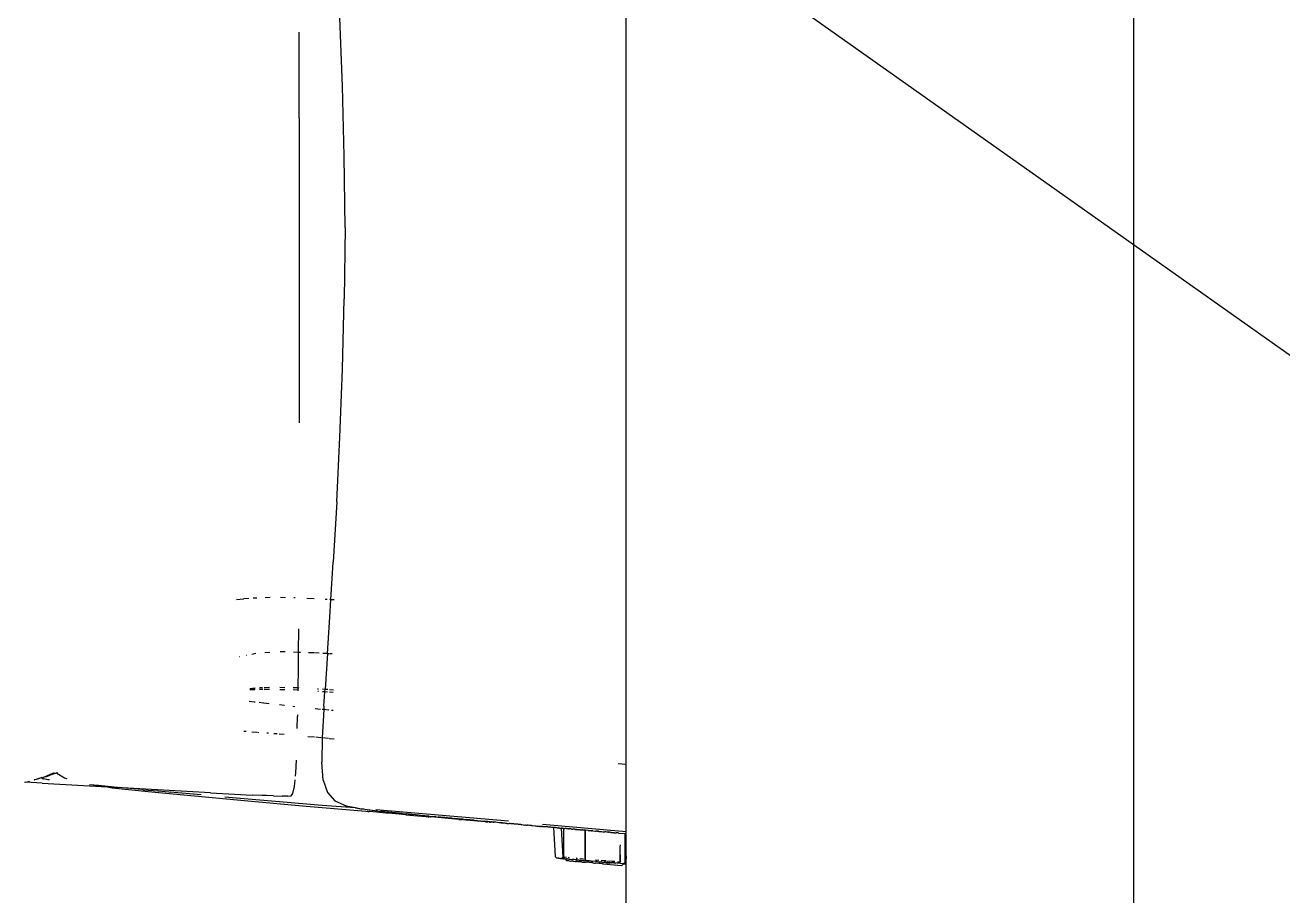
# Model space of a CAD drawing. Header units: millimetres. Extents: x -41292 to 298682, y -22072 to 33155.
# Drawn here: x 29823.4 to 30244.7, y -6362.3 to -6070.8 of the extents above; entities that cross this region are included whole.
import ezdxf

# ---------------------------------------------------------------- set-up
doc = ezdxf.new("R2010")
doc.units = ezdxf.units.MM
doc.layers.add('벽1', color=2, linetype='Continuous')

# ---------------------------------------------------------------- blocks, each defined once
blk = doc.blocks.new('rmfnasesx')
for p, q in [((57657.95, 10483.01), (57657.95, 8943.01)), ((57487.95, 9194.25), (57487.95, 9525.53)), ((57392.96, 9421.26), (57392.08, 9444.04)), ((57378.43, 9410.53), (57378.4, 9439.24)), ((57393.56, 9397.75), (57392.96, 9421.26)), ((57378.43, 9410.53), (57378.39, 9308.45)), ((57393.79, 9373.87), (57393.56, 9397.75)), ((57393.79, 9373.87), (57393.56, 9349.98)), ((57392.96, 9326.47), (57393.56, 9349.98)), ((57392.08, 9303.69), (57392.96, 9326.47)), ((57391.02, 9282.01), (57392.08, 9303.69)), ((57391.02, 9282.01), (57389.86, 9261.8)), ((57389.07, 9249.28), (57389.86, 9261.8)), ((57359.78, 9249.52), (57357.4, 9249.29)), ((57361.59, 9249.7), (57359.91, 9249.54)), ((57364.22, 9249.85), (57362.99, 9249.81)), ((57368.71, 9249.97), (57367.04, 9249.92)), ((57373.83, 9249.93), (57372.17, 9249.97)), ((57377.05, 9249.87), (57376.64, 9249.87)), ((57383.49, 9249.59), (57381.03, 9249.72)), ((57387.76, 9249.35), (57387.09, 9249.39)), ((57389.07, 9249.28), (57388.67, 9249.3)), ((57388.7, 9243.42), (57389.07, 9249.28)), ((57389.82, 9249.24), (57389.07, 9249.28)), ((57390.07, 9249.22), (57389.91, 9249.23)), ((57390.14, 9249.22), (57390.07, 9249.22)), ((57387.9, 9231.33), (57388.7, 9243.42)), ((57378.16, 9239.56), (57378.11, 9231.74)), ((57360.78, 9230.63), (57360.73, 9230.62)), ((57360.81, 9230.64), (57360.78, 9230.63)), ((57363.88, 9231.25), (57362.55, 9230.98)), ((57363.96, 9231.25), (57363.88, 9231.25)), ((57365.41, 9231.39), (57365.37, 9231.39)), ((57368.59, 9231.61), (57366.92, 9231.52)), ((57373.72, 9231.83), (57372.06, 9231.79)), ((57376.53, 9231.78), (57378.11, 9231.74)), ((57378.11, 9231.74), (57378.07, 9225.96)), ((57378.11, 9231.74), (57378.83, 9231.72)), ((57381.58, 9231.65), (57382.37, 9231.63)), ((57382.37, 9231.63), (57383.51, 9231.57)), ((57383.68, 9231.56), (57385.18, 9231.48)), ((57386.33, 9231.41), (57387.65, 9231.34)), ((57387.9, 9231.33), (57387.12, 9219.34)), ((57387.82, 9231.33), (57387.9, 9231.33)), ((57387.9, 9231.33), (57388.07, 9231.32)), ((57388.19, 9231.31), (57388.35, 9231.3)), ((57388.57, 9231.29), (57389.49, 9231.24)), ((57358.34, 9230.12), (57358.3, 9230.11)), ((57358.47, 9230.15), (57358.34, 9230.12)), ((57378.07, 9225.96), (57378, 9219.84)), ((57361.94, 9219.33), (57363.65, 9219.49)), ((57363.61, 9219.44), (57361.94, 9219.33)), ((57361.94, 9219.22), (57363.64, 9219.27)), ((57361.96, 9219.59), (57363.66, 9219.76)), ((57363.65, 9219.44), (57363.61, 9219.44)), ((57365.16, 9219.53), (57365.12, 9219.53)), ((57365.12, 9219.32), (57366.22, 9219.35)), ((57365.13, 9219.86), (57366.18, 9219.89)), ((57366.73, 9219.37), (57366.84, 9219.37)), ((57366.74, 9219.9), (57368.45, 9219.95)), ((57366.84, 9219.37), (57366.89, 9219.37)), ((57366.89, 9219.37), (57367.65, 9219.38)), ((57367.65, 9219.38), (57368.45, 9219.34)), ((57371.95, 9219.27), (57373.61, 9219.24)), ((57371.96, 9219.97), (57373.62, 9219.93)), ((57377.99, 9219.02), (57376.41, 9219.11)), ((57376.42, 9219.87), (57378, 9219.84)), ((57377.99, 9219.02), (57377.98, 9218.74)), ((57378, 9219.84), (57377.99, 9219.02)), ((57378.26, 9219), (57377.99, 9219.02)), ((57378, 9219.84), (57378.14, 9219.84)), ((57378.14, 9219.84), (57378.29, 9219.83)), ((57384.59, 9219.48), (57384.94, 9219.46)), ((57384.93, 9218.57), (57384.67, 9218.6)), ((57386.21, 9219.39), (57387.12, 9219.34)), ((57387.06, 9218.4), (57386.21, 9218.47)), ((57386.74, 9213.63), (57387.06, 9218.4)), ((57387.06, 9218.4), (57387.12, 9219.34)), ((57387.92, 9218.33), (57387.06, 9218.4)), ((57387.12, 9219.34), (57387.73, 9219.31)), ((57387.76, 9219.31), (57387.99, 9219.29)), ((57389.85, 9218.18), (57388.56, 9218.28)), ((57388.63, 9219.25), (57389.91, 9219.16)), ((57363.34, 9214.99), (57361.73, 9215.16)), ((57363.73, 9214.95), (57363.34, 9214.99)), ((57366.53, 9214.66), (57365.02, 9214.82)), ((57368.38, 9214.46), (57366.65, 9214.64)), ((57373.55, 9213.91), (57371.89, 9214.09)), ((57376.35, 9213.61), (57377.01, 9213.54)), ((57377.79, 9206.14), (57377.88, 9210.22)), ((57377.89, 9210.72), (57377.88, 9210.22)), ((57383.84, 9212.81), (57385.61, 9212.62)), ((57386.68, 9212.5), (57386.13, 9212.56)), ((57386.68, 9212.5), (57386.13, 9203.03)), ((57386.74, 9213.63), (57386.68, 9212.5)), ((57388.38, 9212.32), (57386.68, 9212.5)), ((57389.78, 9212.17), (57389.31, 9212.22)), ((57359.88, 9205.29), (57360.63, 9205.23)), ((57362.62, 9205.05), (57364.24, 9204.91)), ((57364.5, 9204.89), (57364.89, 9204.86)), ((57368.13, 9204.58), (57367.55, 9204.63)), ((57371.02, 9204.33), (57369.97, 9204.42)), ((57373.41, 9204.12), (57371.74, 9204.27)), ((57383.6, 9203.24), (57381.39, 9203.43)), ((57385.74, 9203.06), (57384.03, 9203.21)), ((57386.13, 9203.03), (57385.97, 9203.04)), ((57386.13, 9202.96), (57385.99, 9194.84)), ((57388.22, 9202.85), (57386.13, 9203.03)), ((57386.13, 9203.03), (57386.13, 9202.96)), ((57388.53, 9202.82), (57390.14, 9202.68)), ((57377.31, 9191.36), (57377.49, 9195.55)), ((57386.53, 9188.89), (57385.99, 9194.84)), ((57485.28, 9194.48), (57487.95, 9194.25)), ((57487.95, 9171.72), (57487.95, 9194.25)), ((57289.83, 9188.95), (57289.67, 9188.95)), ((57289.83, 9188.95), (57289.89, 9188.97)), ((57290.37, 9189.13), (57289.89, 9188.97)), ((57290.89, 9189.32), (57290.37, 9189.13)), ((57290.87, 9189.26), (57290.37, 9189.13)), ((57292.05, 9189.6), (57290.87, 9189.26)), ((57290.93, 9189.33), (57290.89, 9189.32)), ((57290.93, 9189.33), (57291.6, 9189.57)), ((57291.6, 9189.57), (57292.4, 9189.85)), ((57292.21, 9189.6), (57292.05, 9189.6)), ((57292.21, 9189.6), (57292.23, 9189.62)), ((57292.21, 9189.6), (57292.67, 9189.36)), ((57292.23, 9189.62), (57292.35, 9189.67)), ((57292.35, 9189.67), (57292.62, 9189.79)), ((57293.44, 9190.02), (57292.62, 9189.79)), ((57292.62, 9189.79), (57293.13, 9190.01)), ((57292.67, 9189.36), (57292.81, 9189.32)), ((57294.25, 9189.02), (57292.81, 9189.32)), ((57293.13, 9190.01), (57293.93, 9190.36)), ((57293.44, 9190.02), (57295.08, 9190.55)), ((57293.93, 9190.36), (57295.13, 9190.88)), ((57294.79, 9188.93), (57294.25, 9189.02)), ((57297.01, 9191.19), (57295.08, 9190.55)), ((57295.13, 9190.88), (57296.44, 9191.42)), ((57297.23, 9191.26), (57297.01, 9191.19)), ((57297.03, 9191.38), (57297.23, 9191.26)), ((57297.5, 9191.36), (57297.23, 9191.26)), ((57297.23, 9191.26), (57299.87, 9189.65)), ((57299.87, 9189.65), (57300.6, 9189.44)), ((57376.88, 9186.77), (57377.09, 9189.03)), ((57377.2, 9190.25), (57377.31, 9191.36)), ((57386.53, 9188.89), (57387.93, 9184.73)), ((57286.84, 9188.18), (57286.46, 9188.12)), ((57286.84, 9188.18), (57287.27, 9188.27)), ((57292.33, 9187.83), (57286.84, 9188.18)), ((57287.27, 9188.27), (57287.5, 9188.33)), ((57287.67, 9188.37), (57288.11, 9188.48)), ((57292.33, 9187.83), (57314.17, 9186.59)), ((57311.07, 9187.05), (57308.17, 9187.34)), ((57309.43, 9187.3), (57311.07, 9187.05)), ((57311.18, 9187.04), (57311.07, 9187.05)), ((57317.61, 9186.45), (57311.18, 9187.04)), ((57311.18, 9187.04), (57314.17, 9186.59)), ((57314.17, 9186.59), (57317.61, 9186.45)), ((57314.17, 9186.59), (57315.78, 9186.35)), ((57315.78, 9186.35), (57327.9, 9185.1)), ((57317.61, 9186.45), (57318.19, 9186.39)), ((57319.1, 9186.31), (57318.19, 9186.39)), ((57325.83, 9185.71), (57319.1, 9186.31)), ((57348.73, 9184.64), (57319.1, 9186.31)), ((57326.22, 9185.68), (57325.83, 9185.71)), ((57326.22, 9185.68), (57331.15, 9185.25)), ((57327.9, 9185.1), (57343.33, 9183.62)), ((57331.15, 9185.25), (57334.78, 9184.94)), ((57334.78, 9184.94), (57335.18, 9184.89)), ((57345.56, 9183.99), (57335.18, 9184.89)), ((57348.73, 9184.64), (57356.72, 9184.2)), ((57375.7, 9183.6), (57376.35, 9184.43)), ((57376.35, 9184.43), (57376.88, 9186.77)), ((57387.93, 9184.73), (57390.41, 9181.98)), ((57343.33, 9183.62), (57361.25, 9181.97)), ((57353.5, 9183.31), (57386.17, 9180.49)), ((57356.72, 9184.2), (57362.7, 9183.89)), ((57361.25, 9181.97), (57380.83, 9180.21)), ((57365.97, 9183.74), (57362.7, 9183.89)), ((57367.44, 9183.68), (57365.97, 9183.74)), ((57369.81, 9183.58), (57367.44, 9183.68)), ((57369.81, 9183.58), (57372.69, 9183.5)), ((57374.56, 9183.51), (57372.69, 9183.5)), ((57374.56, 9183.51), (57375.48, 9183.57)), ((57375.54, 9183.58), (57375.7, 9183.6)), ((57380.83, 9180.21), (57400.79, 9178.46)), ((57386.17, 9180.49), (57397.15, 9179.66)), ((57390.41, 9181.98), (57394.17, 9180.27)), ((57394.17, 9180.27), (57394.2, 9180.26)), ((57394.2, 9180.26), (57397.15, 9179.66)), ((57397.15, 9179.66), (57397.32, 9179.63)), ((57397.32, 9179.63), (57397.45, 9179.6)), ((57397.45, 9179.6), (57397.65, 9179.56)), ((57397.65, 9179.56), (57397.96, 9179.5)), ((57397.96, 9179.5), (57398.2, 9179.45)), ((57398.2, 9179.45), (57398.45, 9179.4)), ((57398.45, 9179.4), (57398.7, 9179.35)), ((57398.7, 9179.35), (57400.08, 9179.29)), ((57398.7, 9179.35), (57399.4, 9179.21)), ((57399.53, 9179.18), (57399.4, 9179.21)), ((57399.53, 9179.18), (57399.59, 9179.17)), ((57404.73, 9178.53), (57399.59, 9179.17)), ((57400.79, 9178.46), (57401.24, 9178.41)), ((57401.53, 9178.38), (57401.24, 9178.41)), ((57401.53, 9178.38), (57401.69, 9178.37)), ((57401.69, 9178.37), (57401.75, 9178.37)), ((57401.75, 9178.37), (57401.87, 9178.36)), ((57402.08, 9178.34), (57401.87, 9178.36)), ((57402.11, 9178.34), (57402.08, 9178.34)), ((57407.54, 9177.86), (57402.11, 9178.34)), ((57448.51, 9175.11), (57404.08, 9178.94)), ((57404.73, 9178.53), (57405.78, 9178.42)), ((57406.32, 9178.4), (57405.78, 9178.42)), ((57406.32, 9178.4), (57406.63, 9178.37)), ((57406.84, 9178.34), (57406.63, 9178.37)), ((57407.09, 9178.3), (57406.84, 9178.34)), ((57407.09, 9178.3), (57407.18, 9178.28)), ((57413.04, 9177.71), (57407.18, 9178.28)), ((57408.42, 9177.8), (57407.54, 9177.86)), ((57414.12, 9177.29), (57408.42, 9177.8)), ((57413.04, 9177.71), (57414.23, 9177.58)), ((57414.12, 9177.29), (57420.85, 9176.7)), ((57414.48, 9177.52), (57414.23, 9177.58)), ((57414.54, 9177.55), (57414.48, 9177.52)), ((57414.92, 9177.51), (57414.54, 9177.55)), ((57415.08, 9177.49), (57414.92, 9177.51)), ((57415.12, 9177.49), (57415.08, 9177.49)), ((57415.18, 9177.48), (57415.12, 9177.49)), ((57415.22, 9177.48), (57415.18, 9177.48)), ((57415.24, 9177.48), (57415.22, 9177.48)), ((57415.27, 9177.47), (57415.24, 9177.48)), ((57415.36, 9177.47), (57415.27, 9177.47)), ((57415.41, 9177.46), (57415.36, 9177.47)), ((57415.41, 9177.46), (57415.5, 9177.45)), ((57415.5, 9177.45), (57415.74, 9177.43)), ((57415.78, 9177.42), (57415.74, 9177.43)), ((57415.95, 9177.38), (57415.78, 9177.42)), ((57416.26, 9177.37), (57415.95, 9177.38)), ((57418.55, 9177.14), (57416.26, 9177.37)), ((57419.32, 9177.08), (57418.55, 9177.14)), ((57421.87, 9176.83), (57419.32, 9177.08)), ((57420.85, 9176.7), (57421.67, 9176.63)), ((57421.67, 9176.63), (57421.92, 9176.61)), ((57422.02, 9176.82), (57421.87, 9176.83)), ((57422.09, 9176.6), (57421.92, 9176.61)), ((57422.02, 9176.82), (57423.09, 9176.72)), ((57422.27, 9176.58), (57422.09, 9176.6)), ((57422.27, 9176.58), (57422.51, 9176.56)), ((57422.51, 9176.56), (57422.55, 9176.56)), ((57431.92, 9175.75), (57422.55, 9176.56)), ((57423.86, 9176.61), (57423.09, 9176.72)), ((57423.96, 9176.63), (57423.86, 9176.61)), ((57424.37, 9176.59), (57423.96, 9176.63)), ((57424.37, 9176.59), (57425.05, 9176.52)), ((57425.27, 9176.5), (57425.05, 9176.52)), ((57425.27, 9176.5), (57425.48, 9176.48)), ((57425.74, 9176.44), (57425.48, 9176.48)), ((57425.79, 9176.45), (57425.74, 9176.44)), ((57426.25, 9176.41), (57425.79, 9176.45)), ((57426.31, 9176.4), (57426.25, 9176.41)), ((57426.43, 9176.39), (57426.31, 9176.4)), ((57426.75, 9176.36), (57426.43, 9176.39)), ((57426.79, 9176.36), (57426.75, 9176.36)), ((57426.85, 9176.35), (57426.79, 9176.36)), ((57426.92, 9176.35), (57426.85, 9176.35)), ((57427.17, 9176.32), (57426.92, 9176.35)), ((57427.21, 9176.32), (57427.17, 9176.32)), ((57427.27, 9176.31), (57427.21, 9176.32)), ((57427.7, 9176.28), (57427.27, 9176.31)), ((57427.74, 9176.27), (57427.7, 9176.28)), ((57427.82, 9176.25), (57427.74, 9176.27)), ((57427.9, 9176.26), (57427.82, 9176.25)), ((57428.15, 9176.23), (57427.9, 9176.26)), ((57428.51, 9176.2), (57428.15, 9176.23)), ((57428.59, 9176.19), (57428.51, 9176.2)), ((57429.53, 9176.1), (57428.59, 9176.19)), ((57429.66, 9176.09), (57429.53, 9176.1)), ((57429.66, 9176.09), (57430.51, 9176.01)), ((57430.57, 9176), (57430.51, 9176.01)), ((57431.54, 9175.92), (57430.57, 9176)), ((57433.13, 9175.77), (57431.54, 9175.92)), ((57431.92, 9175.75), (57433.05, 9175.67)), ((57434.31, 9175.54), (57433.05, 9175.67)), ((57433.43, 9175.74), (57433.13, 9175.77)), ((57433.43, 9175.74), (57434.46, 9175.65)), ((57434.39, 9175.53), (57434.31, 9175.54)), ((57440.9, 9174.97), (57434.39, 9175.53)), ((57435.27, 9175.57), (57434.46, 9175.65)), ((57435.47, 9175.55), (57435.27, 9175.57)), ((57435.63, 9175.54), (57435.47, 9175.55)), ((57436.07, 9175.48), (57435.63, 9175.54)), ((57436.12, 9175.49), (57436.07, 9175.48)), ((57436.41, 9175.46), (57436.12, 9175.49)), ((57436.91, 9175.42), (57436.41, 9175.46)), ((57437.05, 9175.41), (57436.91, 9175.42)), ((57437.1, 9175.4), (57437.05, 9175.41)), ((57437.1, 9175.4), (57437.19, 9175.39)), ((57437.19, 9175.39), (57437.24, 9175.39)), ((57437.24, 9175.39), (57437.4, 9175.38)), ((57437.4, 9175.38), (57437.78, 9175.34)), ((57438.16, 9175.29), (57437.78, 9175.34)), ((57438.16, 9175.29), (57438.89, 9175.24)), ((57438.89, 9175.24), (57439.26, 9175.21)), ((57439.26, 9175.21), (57439.87, 9175.15)), ((57439.87, 9175.15), (57440.02, 9175.14)), ((57440.02, 9175.14), (57440.11, 9175.13)), ((57440.11, 9175.13), (57440.25, 9175.12)), ((57440.25, 9175.12), (57440.36, 9175.1)), ((57440.36, 9175.1), (57440.48, 9175.1)), ((57440.48, 9175.1), (57440.56, 9175.09)), ((57440.85, 9175.06), (57440.56, 9175.09)), ((57441.14, 9175.04), (57440.85, 9175.06)), ((57440.9, 9174.97), (57441.29, 9174.93)), ((57441.51, 9175), (57441.14, 9175.04)), ((57441.29, 9174.93), (57441.67, 9174.9)), ((57441.68, 9174.99), (57441.51, 9175)), ((57441.69, 9174.9), (57441.67, 9174.9)), ((57442.25, 9174.93), (57441.68, 9174.99)), ((57441.81, 9174.89), (57441.69, 9174.9)), ((57441.93, 9174.88), (57441.81, 9174.89)), ((57442, 9174.87), (57441.93, 9174.88)), ((57442.08, 9174.87), (57442, 9174.87)), ((57442.12, 9174.86), (57442.08, 9174.87)), ((57442.21, 9174.86), (57442.12, 9174.86)), ((57442.28, 9174.85), (57442.21, 9174.86)), ((57442.41, 9174.92), (57442.25, 9174.93)), ((57442.28, 9174.85), (57442.5, 9174.83)), ((57442.7, 9174.86), (57442.41, 9174.92)), ((57443.53, 9174.74), (57442.5, 9174.83)), ((57442.85, 9174.88), (57442.7, 9174.86)), ((57442.95, 9174.87), (57442.85, 9174.88)), ((57443.53, 9174.74), (57442.95, 9174.87)), ((57443.74, 9174.8), (57442.95, 9174.87)), ((57443.59, 9174.76), (57443.53, 9174.74)), ((57444.77, 9174.64), (57443.59, 9174.76)), ((57444.31, 9174.75), (57443.74, 9174.8)), ((57445.58, 9174.63), (57444.31, 9174.75)), ((57445.35, 9174.59), (57444.77, 9174.64)), ((57445.38, 9174.59), (57445.35, 9174.59)), ((57445.43, 9174.58), (57445.38, 9174.59)), ((57445.71, 9174.56), (57445.43, 9174.58)), ((57445.67, 9174.63), (57445.58, 9174.63)), ((57445.81, 9174.61), (57445.67, 9174.63)), ((57445.97, 9174.53), (57445.71, 9174.56)), ((57446.14, 9174.59), (57445.81, 9174.61)), ((57446.25, 9174.51), (57445.97, 9174.53)), ((57446.39, 9174.54), (57446.14, 9174.59)), ((57446.39, 9174.54), (57446.25, 9174.51)), ((57447.5, 9174.41), (57446.25, 9174.51)), ((57446.52, 9174.55), (57446.39, 9174.54)), ((57448.03, 9174.41), (57446.52, 9174.55)), ((57448.03, 9174.41), (57447.5, 9174.41)), ((57448.03, 9174.41), (57448.35, 9174.38)), ((57448.35, 9174.38), (57448.78, 9174.34)), ((57448.78, 9174.34), (57448.82, 9174.34)), ((57449.07, 9174.32), (57448.82, 9174.34)), ((57449.13, 9174.31), (57449.07, 9174.32)), ((57449.36, 9174.29), (57449.13, 9174.31)), ((57449.48, 9174.29), (57449.36, 9174.29)), ((57449.61, 9174.27), (57449.48, 9174.29)), ((57449.93, 9174.24), (57449.61, 9174.27)), ((57450.37, 9174.2), (57449.93, 9174.24)), ((57450.54, 9174.19), (57450.37, 9174.2)), ((57450.8, 9174.16), (57450.54, 9174.19)), ((57450.84, 9174.17), (57450.8, 9174.16)), ((57450.9, 9174.16), (57450.84, 9174.17)), ((57451.29, 9174.1), (57450.9, 9174.16)), ((57451.63, 9174.09), (57451.29, 9174.1)), ((57451.96, 9174.06), (57451.63, 9174.09)), ((57452.19, 9174.05), (57451.96, 9174.06)), ((57452.22, 9174.04), (57452.19, 9174.05)), ((57452.3, 9174.04), (57452.22, 9174.04)), ((57452.44, 9174.01), (57452.3, 9174.04)), ((57452.65, 9174.01), (57452.44, 9174.01)), ((57452.65, 9174.01), (57452.71, 9173.99)), ((57452.71, 9173.99), (57452.75, 9174)), ((57452.75, 9174), (57452.84, 9173.98)), ((57452.84, 9173.98), (57452.92, 9173.98)), ((57452.92, 9173.98), (57453, 9173.97)), ((57453, 9173.97), (57453.05, 9173.97)), ((57453.05, 9173.97), (57453.44, 9173.92)), ((57453.44, 9173.92), (57453.61, 9173.88)), ((57453.61, 9173.88), (57454, 9173.85)), ((57454, 9173.85), (57454.04, 9173.86)), ((57454.04, 9173.86), (57454.09, 9173.87)), ((57454.09, 9173.87), (57454.38, 9173.81)), ((57454.38, 9173.81), (57454.6, 9173.83)), ((57454.6, 9173.83), (57454.7, 9173.82)), ((57454.7, 9173.82), (57454.76, 9173.78)), ((57454.86, 9173.79), (57454.76, 9173.78)), ((57454.96, 9173.79), (57454.86, 9173.79)), ((57455, 9173.8), (57454.96, 9173.79)), ((57455.17, 9173.78), (57455, 9173.8)), ((57455.63, 9173.72), (57455.17, 9173.78)), ((57455.87, 9173.72), (57455.63, 9173.72)), ((57456.05, 9173.7), (57455.87, 9173.72)), ((57456.28, 9173.67), (57456.05, 9173.7)), ((57456.28, 9173.67), (57456.45, 9173.65)), ((57456.45, 9173.65), (57456.53, 9173.63)), ((57456.53, 9173.63), (57456.64, 9173.64)), ((57456.64, 9173.64), (57457.54, 9173.57)), ((57457.54, 9173.57), (57457.6, 9173.55)), ((57457.6, 9173.55), (57457.66, 9173.54)), ((57457.66, 9173.54), (57458.03, 9173.5)), ((57458.03, 9173.5), (57458.14, 9173.49)), ((57458.14, 9173.49), (57458.23, 9173.49)), ((57458.23, 9173.49), (57458.34, 9173.48)), ((57458.34, 9173.48), (57458.52, 9173.47)), ((57458.52, 9173.47), (57458.59, 9173.46)), ((57458.59, 9173.46), (57458.65, 9173.48)), ((57458.65, 9173.48), (57458.74, 9173.44)), ((57458.74, 9173.44), (57458.92, 9173.43)), ((57458.92, 9173.43), (57458.98, 9173.42)), ((57459.09, 9173.41), (57458.98, 9173.42)), ((57459.09, 9173.41), (57459.17, 9173.4)), ((57459.17, 9173.4), (57459.24, 9173.4)), ((57459.24, 9173.4), (57459.27, 9173.39)), ((57459.27, 9173.39), (57459.33, 9173.39)), ((57459.38, 9173.38), (57459.33, 9173.39)), ((57459.44, 9173.38), (57459.38, 9173.38)), ((57459.49, 9173.38), (57459.44, 9173.38)), ((57459.64, 9173.36), (57459.49, 9173.38)), ((57459.64, 9173.36), (57459.68, 9173.38)), ((57459.7, 9173.36), (57459.64, 9173.36)), ((57459.72, 9173.36), (57459.68, 9173.38)), ((57459.7, 9173.36), (57459.76, 9173.37)), ((57459.72, 9173.36), (57459.7, 9173.36)), ((57459.76, 9173.37), (57459.72, 9173.36)), ((57459.82, 9173.35), (57459.76, 9173.37)), ((57459.89, 9173.36), (57459.82, 9173.35)), ((57459.93, 9173.36), (57459.89, 9173.36)), ((57459.97, 9173.33), (57459.93, 9173.36)), ((57459.93, 9173.36), (57460.03, 9173.35)), ((57459.94, 9174.13), (57487.95, 9171.72)), ((57459.97, 9173.33), (57460.03, 9173.35)), ((57460.03, 9173.35), (57460.09, 9173.33)), ((57460.09, 9173.33), (57460.14, 9173.32)), ((57460.14, 9173.32), (57460.23, 9173.32)), ((57460.23, 9173.32), (57460.28, 9173.32)), ((57460.28, 9173.32), (57460.31, 9173.31)), ((57460.31, 9173.31), (57460.39, 9173.3)), ((57460.39, 9173.3), (57460.46, 9173.29)), ((57460.46, 9173.29), (57460.54, 9173.29)), ((57460.57, 9173.29), (57460.54, 9173.29)), ((57460.6, 9173.28), (57460.57, 9173.29)), ((57460.68, 9173.28), (57460.6, 9173.28)), ((57460.78, 9173.27), (57460.68, 9173.28)), ((57460.9, 9173.26), (57460.78, 9173.27)), ((57460.98, 9173.26), (57460.9, 9173.26)), ((57461.01, 9173.24), (57460.98, 9173.26)), ((57461.01, 9173.24), (57461.11, 9173.26)), ((57461.23, 9173.25), (57461.11, 9173.26)), ((57461.33, 9173.24), (57461.23, 9173.25)), ((57461.48, 9173.21), (57461.33, 9173.24)), ((57461.51, 9173.21), (57461.48, 9173.21)), ((57461.64, 9173.2), (57461.51, 9173.21)), ((57461.74, 9173.19), (57461.64, 9173.2)), ((57461.88, 9173.18), (57461.74, 9173.19)), ((57461.95, 9173.17), (57461.88, 9173.18)), ((57462.1, 9173.17), (57461.95, 9173.17)), ((57462.15, 9173.17), (57462.1, 9173.17)), ((57462.23, 9173.15), (57462.15, 9173.17)), ((57462.43, 9173.14), (57462.23, 9173.15)), ((57462.45, 9173.14), (57462.43, 9173.14)), ((57462.52, 9173.12), (57462.45, 9173.14)), ((57462.58, 9173.11), (57462.52, 9173.12)), ((57462.65, 9173.12), (57462.58, 9173.11)), ((57462.72, 9173.1), (57462.65, 9173.12)), ((57463.02, 9173.07), (57462.72, 9173.1)), ((57463.41, 9173.04), (57463.02, 9173.07)), ((57463.58, 9173.04), (57463.41, 9173.04)), ((57463.58, 9173.04), (57463.62, 9173.04)), ((57463.58, 9173.04), (57464.23, 9163.33)), ((57463.62, 9173.04), (57463.7, 9173.02)), ((57463.7, 9173.02), (57463.77, 9173.03)), ((57463.77, 9173.03), (57463.89, 9173.02)), ((57463.93, 9173.01), (57463.89, 9173.02)), ((57464.04, 9173), (57463.93, 9173.01)), ((57464.12, 9173), (57464.04, 9173)), ((57464.17, 9172.99), (57464.12, 9173)), ((57464.2, 9172.99), (57464.17, 9172.99)), ((57464.25, 9172.99), (57464.2, 9172.99)), ((57464.25, 9172.99), (57464.32, 9172.98)), ((57464.32, 9172.98), (57464.39, 9172.97)), ((57464.45, 9172.96), (57464.39, 9172.97)), ((57464.49, 9172.96), (57464.45, 9172.96)), ((57464.56, 9172.95), (57464.49, 9172.96)), ((57464.69, 9172.95), (57464.56, 9172.95)), ((57464.81, 9172.94), (57464.69, 9172.95)), ((57464.81, 9172.94), (57464.85, 9172.92)), ((57464.85, 9172.92), (57465.07, 9172.92)), ((57465.07, 9172.92), (57465.11, 9172.91)), ((57465.11, 9172.91), (57465.38, 9172.89)), ((57465.38, 9172.89), (57465.47, 9172.88)), ((57465.58, 9172.87), (57465.47, 9172.88)), ((57465.58, 9172.87), (57465.72, 9172.84)), ((57465.72, 9172.84), (57466.04, 9172.83)), ((57466.04, 9172.83), (57466.22, 9172.81)), ((57466.25, 9172.81), (57466.22, 9172.81)), ((57466.22, 9172.81), (57466.74, 9163.11)), ((57466.28, 9172.81), (57466.25, 9172.81)), ((57466.38, 9172.8), (57466.28, 9172.81)), ((57466.4, 9172.8), (57466.38, 9172.8)), ((57466.4, 9172.8), (57466.52, 9172.79)), ((57466.52, 9172.79), (57466.65, 9172.78)), ((57466.65, 9172.78), (57466.72, 9172.77)), ((57466.72, 9172.77), (57466.76, 9172.77)), ((57466.79, 9172.76), (57466.76, 9172.77)), ((57466.87, 9172.76), (57466.79, 9172.76)), ((57466.87, 9172.76), (57466.98, 9172.75)), ((57467.03, 9172.74), (57466.98, 9172.75)), ((57467.03, 9172.74), (57467.03, 9163.01)), ((57467.03, 9172.74), (57467.16, 9172.73)), ((57467.16, 9172.73), (57467.21, 9172.73)), ((57467.21, 9172.73), (57467.26, 9172.72)), ((57467.26, 9172.72), (57467.29, 9172.72)), ((57467.29, 9172.72), (57467.34, 9172.72)), ((57467.34, 9172.72), (57467.46, 9172.71)), ((57467.5, 9172.7), (57467.46, 9172.71)), ((57467.64, 9172.69), (57467.5, 9172.7)), ((57467.69, 9172.69), (57467.64, 9172.69)), ((57467.72, 9172.68), (57467.69, 9172.69)), ((57467.8, 9172.68), (57467.72, 9172.68)), ((57467.86, 9172.67), (57467.8, 9172.68)), ((57467.94, 9172.66), (57467.86, 9172.67)), ((57468.02, 9172.66), (57467.94, 9172.66)), ((57467.98, 9172.66), (57467.94, 9172.66)), ((57468.02, 9172.66), (57467.98, 9172.66)), ((57468.02, 9172.66), (57468.07, 9172.65)), ((57468.07, 9172.65), (57468.11, 9172.65)), ((57468.11, 9172.65), (57468.18, 9172.64)), ((57468.21, 9172.64), (57468.18, 9172.64)), ((57468.43, 9172.62), (57468.21, 9172.64)), ((57468.46, 9172.62), (57468.43, 9172.62)), ((57468.57, 9172.61), (57468.46, 9172.62)), ((57468.63, 9172.6), (57468.57, 9172.61)), ((57468.63, 9172.6), (57468.7, 9172.6)), ((57468.7, 9172.6), (57468.77, 9172.59)), ((57468.77, 9172.59), (57468.8, 9172.59)), ((57468.8, 9172.59), (57468.87, 9172.58)), ((57468.84, 9172.58), (57468.8, 9172.59)), ((57468.87, 9172.58), (57468.84, 9172.58)), ((57468.98, 9172.57), (57468.87, 9172.58)), ((57469.11, 9172.56), (57468.98, 9172.57)), ((57469.15, 9172.55), (57469.11, 9172.56)), ((57469.27, 9172.54), (57469.15, 9172.55)), ((57469.33, 9172.54), (57469.27, 9172.54)), ((57469.42, 9172.53), (57469.33, 9172.54)), ((57469.5, 9172.53), (57469.42, 9172.53)), ((57469.53, 9172.53), (57469.5, 9172.53)), ((57469.56, 9172.53), (57469.53, 9172.53)), ((57469.56, 9172.53), (57469.71, 9172.51)), ((57469.71, 9172.51), (57469.75, 9172.51)), ((57469.75, 9172.51), (57469.8, 9172.5)), ((57469.8, 9172.5), (57469.91, 9172.5)), ((57469.91, 9172.5), (57470.16, 9172.47)), ((57470.25, 9172.46), (57470.16, 9172.47)), ((57470.29, 9172.46), (57470.25, 9172.46)), ((57470.35, 9172.45), (57470.29, 9172.46)), ((57470.68, 9172.43), (57470.35, 9172.45)), ((57470.68, 9172.43), (57470.72, 9172.42)), ((57470.72, 9172.42), (57470.89, 9172.41)), ((57470.89, 9172.41), (57470.95, 9172.4)), ((57470.95, 9172.4), (57471.06, 9172.39)), ((57471.06, 9172.39), (57471.11, 9172.39)), ((57471.11, 9172.39), (57471.19, 9172.38)), ((57471.19, 9172.38), (57471.22, 9172.38)), ((57471.22, 9172.38), (57471.26, 9172.38)), ((57471.26, 9172.38), (57471.3, 9172.37)), ((57471.33, 9172.37), (57471.3, 9172.37)), ((57471.4, 9172.36), (57471.3, 9172.37)), ((57471.4, 9172.36), (57471.33, 9172.37)), ((57471.46, 9172.36), (57471.4, 9172.36)), ((57471.5, 9172.35), (57471.46, 9172.36)), ((57471.5, 9172.35), (57471.77, 9172.33)), ((57471.77, 9172.33), (57472.17, 9172.3)), ((57472.22, 9172.29), (57472.17, 9172.3)), ((57472.29, 9172.28), (57472.22, 9172.29)), ((57472.38, 9172.28), (57472.29, 9172.28)), ((57472.55, 9172.26), (57472.38, 9172.28)), ((57472.6, 9172.26), (57472.55, 9172.26)), ((57472.6, 9172.26), (57472.62, 9172.26)), ((57472.62, 9172.26), (57472.75, 9172.24)), ((57472.75, 9172.24), (57472.88, 9172.24)), ((57472.88, 9172.24), (57472.94, 9172.23)), ((57472.94, 9172.23), (57473.11, 9172.22)), ((57473.11, 9172.22), (57473.15, 9172.21)), ((57473.15, 9172.21), (57473.21, 9172.21)), ((57473.21, 9172.21), (57473.25, 9172.2)), ((57473.42, 9172.19), (57473.25, 9172.2)), ((57473.42, 9172.19), (57473.5, 9172.18)), ((57473.64, 9172.17), (57473.5, 9172.18)), ((57473.78, 9172.16), (57473.64, 9172.17)), ((57473.82, 9172.16), (57473.78, 9172.16)), ((57473.97, 9172.14), (57473.82, 9172.16)), ((57473.95, 9172.15), (57473.82, 9172.16)), ((57474.17, 9172.13), (57473.95, 9172.15)), ((57473.97, 9172.14), (57474.17, 9172.13)), ((57474.17, 9172.13), (57474.19, 9172.12)), ((57474.17, 9172.13), (57474.17, 9162.39)), ((57474.19, 9172.12), (57474.19, 9162.39)), ((57474.19, 9172.12), (57474.32, 9172.11)), ((57474.39, 9172.11), (57474.32, 9172.11)), ((57474.48, 9172.1), (57474.39, 9172.11)), ((57475.14, 9172.04), (57474.48, 9172.1)), ((57475.21, 9172.04), (57475.14, 9172.04)), ((57475.26, 9172.03), (57475.21, 9172.04)), ((57475.26, 9172.03), (57475.46, 9172.01)), ((57475.46, 9172.01), (57475.5, 9172.01)), ((57475.5, 9172.01), (57475.56, 9172.01)), ((57475.56, 9172.01), (57475.61, 9172)), ((57475.61, 9172), (57475.71, 9171.99)), ((57475.71, 9171.99), (57475.84, 9171.98)), ((57475.84, 9171.98), (57475.87, 9171.98)), ((57475.87, 9171.98), (57476.02, 9171.97)), ((57476.02, 9171.97), (57476.09, 9171.96)), ((57476.09, 9171.96), (57476.14, 9171.96)), ((57476.14, 9171.96), (57476.21, 9171.95)), ((57476.21, 9171.95), (57476.28, 9171.94)), ((57476.28, 9171.94), (57476.32, 9171.94)), ((57476.39, 9171.93), (57476.32, 9171.94)), ((57476.44, 9171.93), (57476.39, 9171.93)), ((57476.64, 9171.91), (57476.44, 9171.93)), ((57476.72, 9171.91), (57476.64, 9171.91)), ((57476.77, 9171.9), (57476.72, 9171.91)), ((57476.8, 9171.9), (57476.77, 9171.9)), ((57476.8, 9171.9), (57477.73, 9171.82)), ((57477.73, 9171.82), (57477.77, 9171.82)), ((57477.8, 9171.81), (57477.77, 9171.82)), ((57477.85, 9171.81), (57477.8, 9171.81)), ((57477.89, 9171.81), (57477.85, 9171.81)), ((57477.99, 9171.79), (57477.89, 9171.81)), ((57478.17, 9171.78), (57477.99, 9171.79)), ((57478.17, 9171.78), (57478.24, 9171.78)), ((57478.3, 9171.77), (57478.24, 9171.78)), ((57478.47, 9171.76), (57478.3, 9171.77)), ((57478.51, 9171.75), (57478.47, 9171.76)), ((57478.51, 9171.75), (57478.61, 9171.74)), ((57478.69, 9171.74), (57478.61, 9171.74)), ((57478.76, 9171.73), (57478.69, 9171.74)), ((57478.8, 9171.73), (57478.76, 9171.73)), ((57478.8, 9171.73), (57479.07, 9171.7)), ((57479.07, 9171.7), (57479.12, 9171.7)), ((57479.12, 9171.7), (57479.17, 9171.69)), ((57479.17, 9171.69), (57479.21, 9171.69)), ((57479.21, 9171.69), (57479.27, 9171.69)), ((57479.27, 9171.69), (57479.5, 9171.67)), ((57479.5, 9171.67), (57479.59, 9171.66)), ((57479.59, 9171.66), (57479.67, 9171.65)), ((57479.67, 9171.65), (57480.15, 9171.61)), ((57487.95, 9170.94), (57487.95, 9171.72)), ((57480.15, 9171.61), (57480.25, 9171.6)), ((57480.25, 9171.6), (57480.56, 9171.58)), ((57480.56, 9171.58), (57480.64, 9171.57)), ((57480.64, 9171.57), (57480.68, 9171.57)), ((57480.68, 9171.57), (57480.85, 9171.55)), ((57480.93, 9171.54), (57480.85, 9171.55)), ((57481.07, 9171.53), (57480.93, 9171.54)), ((57481.13, 9171.53), (57481.07, 9171.53)), ((57481.19, 9171.52), (57481.13, 9171.53)), ((57481.54, 9171.49), (57481.19, 9171.52)), ((57481.57, 9171.49), (57481.54, 9171.49)), ((57481.62, 9171.48), (57481.57, 9171.49)), ((57481.68, 9171.48), (57481.62, 9171.48)), ((57481.72, 9171.48), (57481.68, 9171.48)), ((57481.78, 9171.47), (57481.72, 9171.48)), ((57481.85, 9171.47), (57481.78, 9171.47)), ((57481.89, 9171.46), (57481.85, 9171.47)), ((57481.97, 9171.46), (57481.89, 9171.46)), ((57481.97, 9171.46), (57482.02, 9171.45)), ((57482.39, 9171.42), (57482.02, 9171.45)), ((57482.46, 9171.41), (57482.39, 9171.42)), ((57482.53, 9171.41), (57482.46, 9171.41)), ((57482.53, 9171.41), (57482.67, 9171.4)), ((57482.74, 9171.39), (57482.67, 9171.4)), ((57482.78, 9171.39), (57482.74, 9171.39)), ((57482.93, 9171.37), (57482.78, 9171.39)), ((57482.93, 9171.37), (57483.09, 9171.36)), ((57483.09, 9171.36), (57483.17, 9171.35)), ((57483.17, 9171.35), (57483.24, 9171.35)), ((57483.24, 9171.35), (57483.61, 9171.31)), ((57483.61, 9171.31), (57483.68, 9171.31)), ((57483.68, 9171.31), (57483.75, 9171.3)), ((57483.75, 9171.3), (57483.79, 9171.3)), ((57483.79, 9171.3), (57483.88, 9171.29)), ((57483.97, 9171.28), (57483.88, 9171.29)), ((57483.97, 9171.28), (57484.66, 9171.23)), ((57484.69, 9171.22), (57484.66, 9171.23)), ((57484.76, 9171.22), (57484.69, 9171.22)), ((57485.2, 9171.18), (57484.76, 9171.22)), ((57485.35, 9171.17), (57485.2, 9171.18)), ((57485.52, 9171.15), (57485.35, 9171.17)), ((57485.52, 9171.15), (57487.54, 9170.98)), ((57487.54, 9170.98), (57487.54, 9161.24)), ((57487.54, 9170.98), (57487.85, 9170.95)), ((57487.95, 9170.94), (57487.85, 9170.95)), ((57487.95, 9163.55), (57487.95, 9170.94)), ((57464.77, 9162.78), (57464.23, 9163.33)), ((57485.94, 9167.22), (57485.9, 9166.43)), ((57485.9, 9166.43), (57485.9, 9161.38)), ((57485.9, 9166.43), (57485.94, 9161.38)), ((57487.95, 9163.55), (57487.82, 9161.29)), ((57487.95, 9161.15), (57487.95, 9163.55)), ((57464.77, 9162.78), (57464.8, 9162.77)), ((57464.95, 9162.76), (57464.8, 9162.77)), ((57465.05, 9162.75), (57464.95, 9162.76)), ((57465.34, 9162.73), (57465.05, 9162.75)), ((57465.47, 9162.72), (57465.34, 9162.73)), ((57465.93, 9162.68), (57465.38, 9162.72)), ((57465.47, 9162.72), (57465.51, 9162.71)), ((57465.51, 9162.71), (57465.93, 9162.68)), ((57465.93, 9162.68), (57466.17, 9162.66)), ((57466.17, 9162.66), (57466.27, 9162.65)), ((57466.27, 9162.65), (57466.74, 9163.11)), ((57466.3, 9162.64), (57466.27, 9162.65)), ((57466.3, 9162.64), (57466.42, 9162.63)), ((57466.52, 9162.63), (57466.42, 9162.63)), ((57466.52, 9162.63), (57466.67, 9162.61)), ((57466.54, 9162.62), (57467.02, 9162.58)), ((57466.67, 9162.61), (57466.72, 9162.61)), ((57466.72, 9162.61), (57466.77, 9162.6)), ((57466.77, 9162.6), (57466.92, 9162.59)), ((57466.77, 9162.6), (57467.24, 9162.56)), ((57466.92, 9162.59), (57467.02, 9162.58)), ((57467.02, 9162.58), (57467.15, 9162.57)), ((57467.03, 9163.01), (57467.46, 9162.54)), ((57467.46, 9162.54), (57467.15, 9162.57)), ((57467.95, 9163), (57467.28, 9163.06)), ((57467.46, 9162.54), (57467.5, 9162.54)), ((57467.5, 9162.54), (57468.03, 9161.92)), ((57467.5, 9162.54), (57467.69, 9162.52)), ((57467.69, 9162.52), (57467.98, 9162.5)), ((57468.04, 9162.49), (57467.98, 9162.5)), ((57468.03, 9161.92), (57468.06, 9161.92)), ((57468.25, 9162.48), (57468.04, 9162.49)), ((57468.16, 9161.91), (57468.06, 9161.92)), ((57468.16, 9161.91), (57468.24, 9161.9)), ((57468.45, 9161.88), (57468.24, 9161.9)), ((57468.31, 9162.47), (57468.25, 9162.48)), ((57468.61, 9162.44), (57468.25, 9162.48)), ((57468.39, 9162.46), (57468.31, 9162.47)), ((57468.82, 9162.42), (57468.31, 9162.47)), ((57468.61, 9162.44), (57468.39, 9162.46)), ((57468.58, 9161.87), (57468.45, 9161.88)), ((57468.71, 9161.86), (57468.58, 9161.87)), ((57468.74, 9162.43), (57468.61, 9162.44)), ((57469, 9162.91), (57468.64, 9162.94)), ((57468.89, 9161.84), (57468.71, 9161.86)), ((57468.74, 9162.43), (57468.86, 9162.42)), ((57468.86, 9162.42), (57469.15, 9162.4)), ((57468.89, 9161.84), (57469.48, 9161.79)), ((57469.15, 9162.4), (57469.23, 9162.39)), ((57469.23, 9162.39), (57469.83, 9162.34)), ((57469.7, 9161.77), (57469.48, 9161.79)), ((57470.19, 9161.73), (57469.7, 9161.77)), ((57470.1, 9162.31), (57469.83, 9162.34)), ((57470.19, 9162.31), (57470.1, 9162.31)), ((57471.5, 9162.19), (57470.1, 9162.31)), ((57470.55, 9162.28), (57470.19, 9162.31)), ((57470.19, 9161.73), (57470.34, 9161.72)), ((57470.34, 9161.72), (57470.86, 9161.67)), ((57470.96, 9162.24), (57470.55, 9162.28)), ((57470.86, 9161.67), (57471.03, 9161.66)), ((57470.96, 9162.24), (57471.27, 9162.21)), ((57471.03, 9161.66), (57471.33, 9161.63)), ((57471.25, 9162.71), (57471.54, 9162.69)), ((57471.39, 9162.7), (57471.25, 9162.71)), ((57471.35, 9162.21), (57471.27, 9162.21)), ((57471.27, 9162.21), (57472.19, 9162.13)), ((57471.4, 9161.62), (57471.33, 9161.63)), ((57471.4, 9162.2), (57471.35, 9162.21)), ((57471.48, 9162.19), (57471.4, 9162.2)), ((57471.57, 9161.61), (57471.4, 9161.62)), ((57471.57, 9162.18), (57471.48, 9162.19)), ((57471.57, 9162.18), (57471.79, 9162.17)), ((57471.92, 9161.58), (57471.57, 9161.61)), ((57471.79, 9162.17), (57471.99, 9162.15)), ((57471.98, 9161.57), (57471.92, 9161.58)), ((57472.26, 9161.55), (57471.98, 9161.57)), ((57471.99, 9162.15), (57472.19, 9162.13)), ((57472.19, 9162.13), (57472.28, 9162.13)), ((57472.31, 9161.55), (57472.26, 9161.55)), ((57472.28, 9162.13), (57472.62, 9162.1)), ((57473.01, 9161.48), (57472.31, 9161.55)), ((57472.41, 9162.61), (57473.34, 9162.53)), ((57472.62, 9162.1), (57473.01, 9162.06)), ((57473.01, 9162.06), (57473.51, 9162.02)), ((57473.01, 9161.48), (57473.37, 9161.46)), ((57473.35, 9162.54), (57473.65, 9162.51)), ((57473.37, 9161.46), (57473.89, 9161.41)), ((57473.51, 9162.02), (57473.74, 9162)), ((57473.96, 9161.98), (57473.74, 9162)), ((57473.74, 9162), (57475.11, 9161.88)), ((57473.89, 9161.41), (57474.12, 9161.39)), ((57474.41, 9161.94), (57473.96, 9161.98)), ((57474.46, 9162.44), (57474.11, 9162.47)), ((57474.12, 9161.39), (57474.5, 9161.36)), ((57474.17, 9162.39), (57474.19, 9162.39)), ((57474.58, 9161.93), (57474.41, 9161.94)), ((57475.36, 9161.86), (57474.41, 9161.94)), ((57474.5, 9161.36), (57474.53, 9161.36)), ((57476.48, 9161.19), (57474.53, 9161.36)), ((57474.67, 9161.92), (57474.58, 9161.93)), ((57474.9, 9161.9), (57474.67, 9161.92)), ((57475.07, 9161.88), (57474.9, 9161.9)), ((57475.07, 9161.88), (57475.3, 9161.87)), ((57475.3, 9161.87), (57475.36, 9161.86)), ((57475.3, 9161.87), (57476.73, 9161.74)), ((57475.53, 9161.85), (57475.36, 9161.86)), ((57476.2, 9161.79), (57475.53, 9161.85)), ((57476.2, 9161.79), (57476.32, 9161.78)), ((57476.32, 9161.78), (57476.53, 9161.76)), ((57476.88, 9161.15), (57476.48, 9161.19)), ((57476.53, 9161.76), (57476.73, 9161.74)), ((57476.73, 9161.74), (57476.8, 9161.74)), ((57477.84, 9161.65), (57476.8, 9161.74)), ((57476.88, 9161.15), (57477.36, 9161.11)), ((57477.36, 9161.11), (57477.69, 9161.08)), ((57478.09, 9161.05), (57477.69, 9161.08)), ((57477.75, 9162.16), (57478.77, 9162.07)), ((57478.24, 9161.61), (57477.84, 9161.65)), ((57478.89, 9160.98), (57478.09, 9161.05)), ((57478.24, 9161.61), (57478.37, 9161.6)), ((57478.37, 9161.6), (57478.78, 9161.57)), ((57478.78, 9161.57), (57479.47, 9161.51)), ((57479.28, 9160.95), (57478.89, 9160.98)), ((57479.2, 9161.53), (57480.6, 9161.41)), ((57480.07, 9160.88), (57479.28, 9160.95)), ((57479.66, 9161.49), (57479.47, 9161.51)), ((57481.19, 9161.86), (57479.56, 9162)), ((57479.66, 9161.49), (57479.76, 9161.48)), ((57479.76, 9161.48), (57479.81, 9161.48)), ((57479.81, 9161.48), (57479.99, 9161.46)), ((57479.99, 9161.46), (57480.25, 9161.44)), ((57479.99, 9161.46), (57481.57, 9161.33)), ((57480.07, 9160.88), (57480.45, 9160.85)), ((57480.25, 9161.44), (57480.6, 9161.41)), ((57480.45, 9160.85), (57481.2, 9160.78)), ((57480.46, 9161.92), (57481.32, 9161.85)), ((57480.6, 9161.41), (57480.69, 9161.4)), ((57481.02, 9161.37), (57480.69, 9161.4)), ((57481.02, 9161.37), (57481.45, 9161.34)), ((57482.59, 9161.24), (57481.06, 9161.37)), ((57481.55, 9160.75), (57481.2, 9160.78)), ((57481.45, 9161.34), (57481.57, 9161.33)), ((57481.61, 9160.75), (57481.55, 9160.75)), ((57481.57, 9161.33), (57481.94, 9161.29)), ((57481.61, 9160.75), (57482.3, 9160.69)), ((57481.75, 9161.81), (57482.56, 9161.74)), ((57481.94, 9161.29), (57482.31, 9161.26)), ((57482.59, 9160.66), (57482.3, 9160.69)), ((57482.31, 9161.26), (57482.37, 9161.26)), ((57482.59, 9161.24), (57482.37, 9161.26)), ((57483.6, 9161.15), (57482.37, 9161.26)), ((57483.07, 9161.2), (57482.59, 9161.24)), ((57483.88, 9161.13), (57482.59, 9161.24)), ((57482.59, 9160.66), (57486.53, 9160.33)), ((57484.17, 9161.6), (57482.81, 9161.72)), ((57483.07, 9161.2), (57483.21, 9161.19)), ((57483.71, 9161.14), (57483.21, 9161.19)), ((57483.31, 9161.68), (57484.02, 9161.62)), ((57483.51, 9161.66), (57483.33, 9161.68)), ((57483.77, 9161.14), (57483.71, 9161.14)), ((57483.71, 9161.14), (57484.47, 9161.08)), ((57487.06, 9160.86), (57483.77, 9161.14)), ((57484.37, 9160.51), (57485.09, 9160.45)), ((57485.06, 9161.53), (57485.75, 9161.47)), ((57485.9, 9161.38), (57485.94, 9161.38)), ((57487.06, 9160.86), (57486.53, 9160.33)), ((57487.27, 9160.84), (57486.83, 9160.88)), ((57487.06, 9160.86), (57487.11, 9160.85)), ((57487.54, 9161.24), (57487.11, 9160.85)), ((57487.11, 9160.85), (57487.95, 9160.78)), ((57487.95, 9160.78), (57487.55, 9160.81)), ((57487.82, 9161.29), (57487.95, 9161.15)), ((57487.95, 9160.78), (57487.95, 9161.15)), ((57487.95, 8955.01), (57487.95, 9160.78))]:
    blk.add_line(p, q)

msp = doc.modelspace()

# ---------------------------------------------------------------- linework, layer by layer
msp.add_lwpolyline([(21289.27, 153.15), (42289.27, -14696.85)])
at = {"layer": '벽1'}
msp.add_line((30194.67, -4229.42), (30194.67, -6569.42), dxfattribs=at)

# ---------------------------------------------------------------- block references
msp.add_blockref('rmfnasesx', (-27463.27, -15512.43))

doc.saveas('drawing.dxf')
